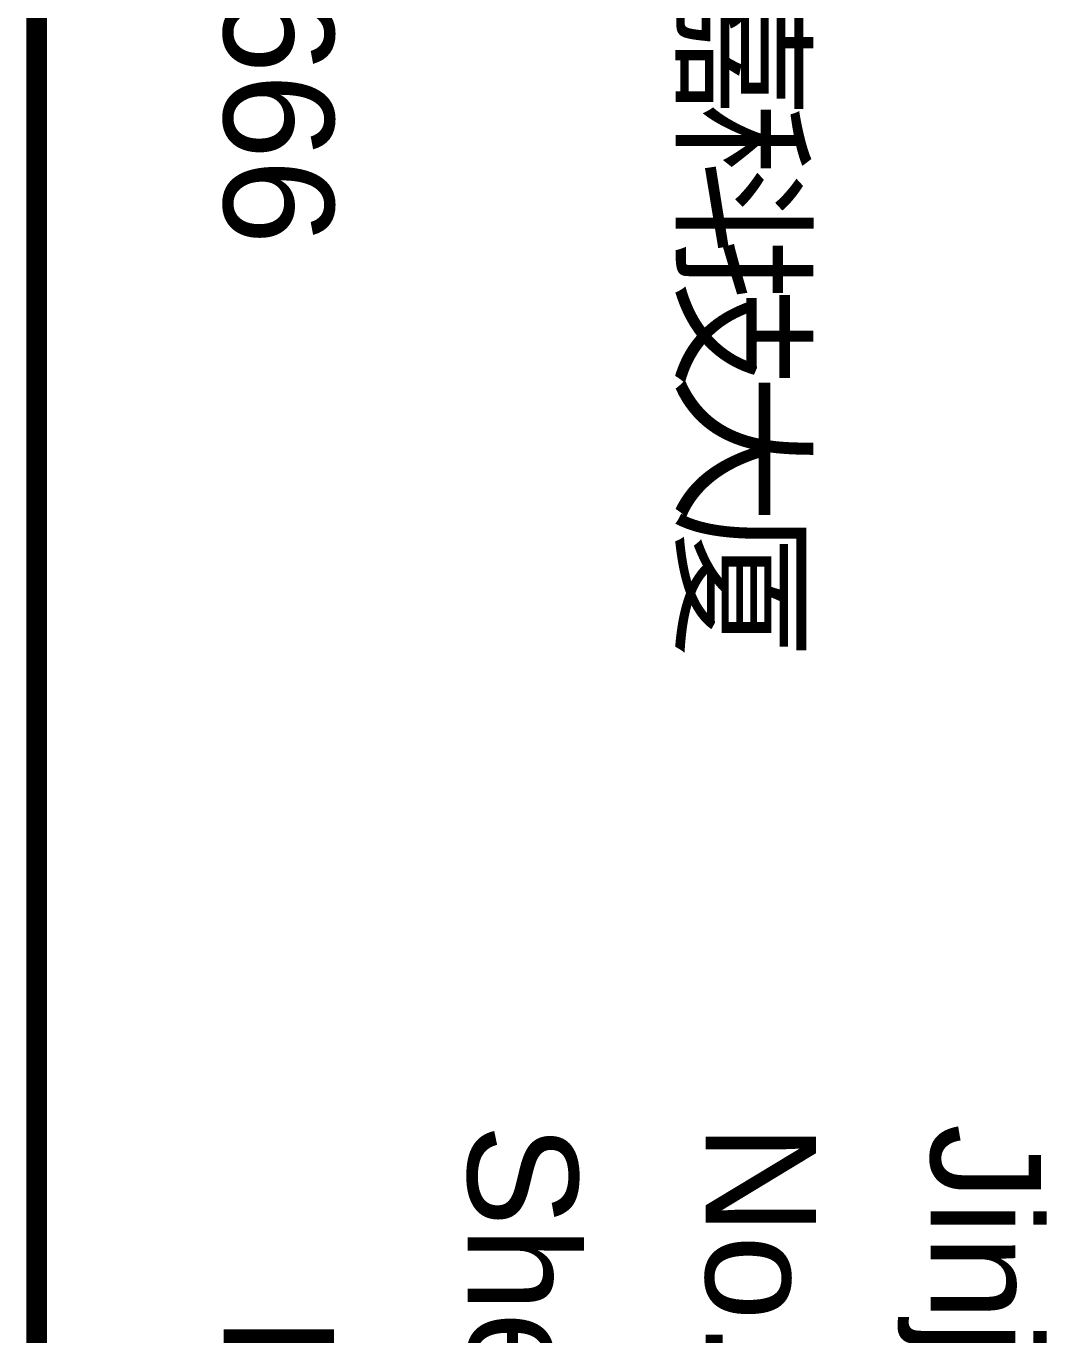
# Model space of a CAD drawing. Extents: x 129492 to 2683129, y 513162 to 1188265.
# Drawn here: x 544378 to 546945, y 520296 to 523589 of the extents above; entities that cross this region are included whole.
import ezdxf

# ---------------------------------------------------------------- set-up
doc = ezdxf.new("R2010")
doc.units = 0
doc.header["$LTSCALE"] = 1000
doc.header["$MEASUREMENT"] = 0
for name, color, linetype in [('G-0-XREF', 2, 'Continuous'), ('图框CCDI_B0GA1+0.00$0$G-ANNO-TEXT', 33, 'Continuous'), ('图框CCDI_B0GA1+0.00$0$G-BORD', 3, 'Continuous')]:
    doc.layers.add(name, color=color, linetype=linetype)
doc.styles.add('图框CCDI_B0GA1+0.00$0$Standard', font='txt')

# ---------------------------------------------------------------- blocks, each defined once
blk = doc.blocks.new('图框CCDI_B0GA1+0.00$0$block31')
at = {"layer": '图框CCDI_B0GA1+0.00$0$G-ANNO-TEXT', "attachment_point": 7, "style": '图框CCDI_B0GA1+0.00$0$Standard'}
for s, insert, char_height in [('{\\fArial Unicode MS|b0|i0|c134|p34;Jinjia Technology Building\\fArial Unicode MS|b0|i0|c0|p34;,}', (40.495, 14.435), 1.84715), ('{\\fSimSun|b0|i0|c134|p2;\\T0.9;科技中二路\\f@Arial Unicode MS|b0|i0|c134|p34;19\\fSimSun|b0|i0|c134|p2;号劲嘉科技大厦\\T1; }', (2.645, 10.697), 1.847146), ('{\\f@Arial Unicode MS|b0|i0|c134|p34;No.19 Keji Central 2nd Avenue\\fArial Unicode MS|b0|i0|c134|p34;,}', (40.495, 10.661), 1.847146), ('{\\fArial Unicode MS|b0|i0|c134|p34;Shenzhen, P.R.China, 518057}', (40.495, 6.886), 1.84715), ('{\\fArial Unicode MS|b0|i0|c0|p34;Tel: 0755-3\\fArial Unicode MS|b0|i0|c134|p34;2966666}', (2.645, 3.111), 1.84715), ('\\pl3.232;{\\fArial Unicode MS|b0|i0|c0|p34;Fax: 0755-3\\fArial Unicode MS|b0|i0|c134|p34;2966888}', (40.495, 3.111), 1.84715)]:
    blk.add_mtext(s, dxfattribs=dict(at, insert=insert, char_height=char_height))
blk = doc.blocks.new('图框CCDI_B0GA1+0.00')
at = {"layer": '图框CCDI_B0GA1+0.00$0$G-BORD', "const_width": 35}
blk.add_lwpolyline([(75100, 18200), (83100, 18200)], dxfattribs=at)
at = {"layer": '图框CCDI_B0GA1+0.00$0$G-BORD', "xscale": 100, "yscale": 100, "zscale": 100}
blk.add_blockref('图框CCDI_B0GA1+0.00$0$block31', (75100, 18200), dxfattribs=at)

msp = doc.modelspace()

# ---------------------------------------------------------------- block references
at = {"layer": 'G-0-XREF', "ltscale": 5, "xscale": 1.5, "yscale": 1.5, "zscale": 1.5, "rotation": 270}
msp.add_blockref('图框CCDI_B0GA1+0.00', (517104.6, 639550.7), dxfattribs=at)

doc.saveas('drawing.dxf')
